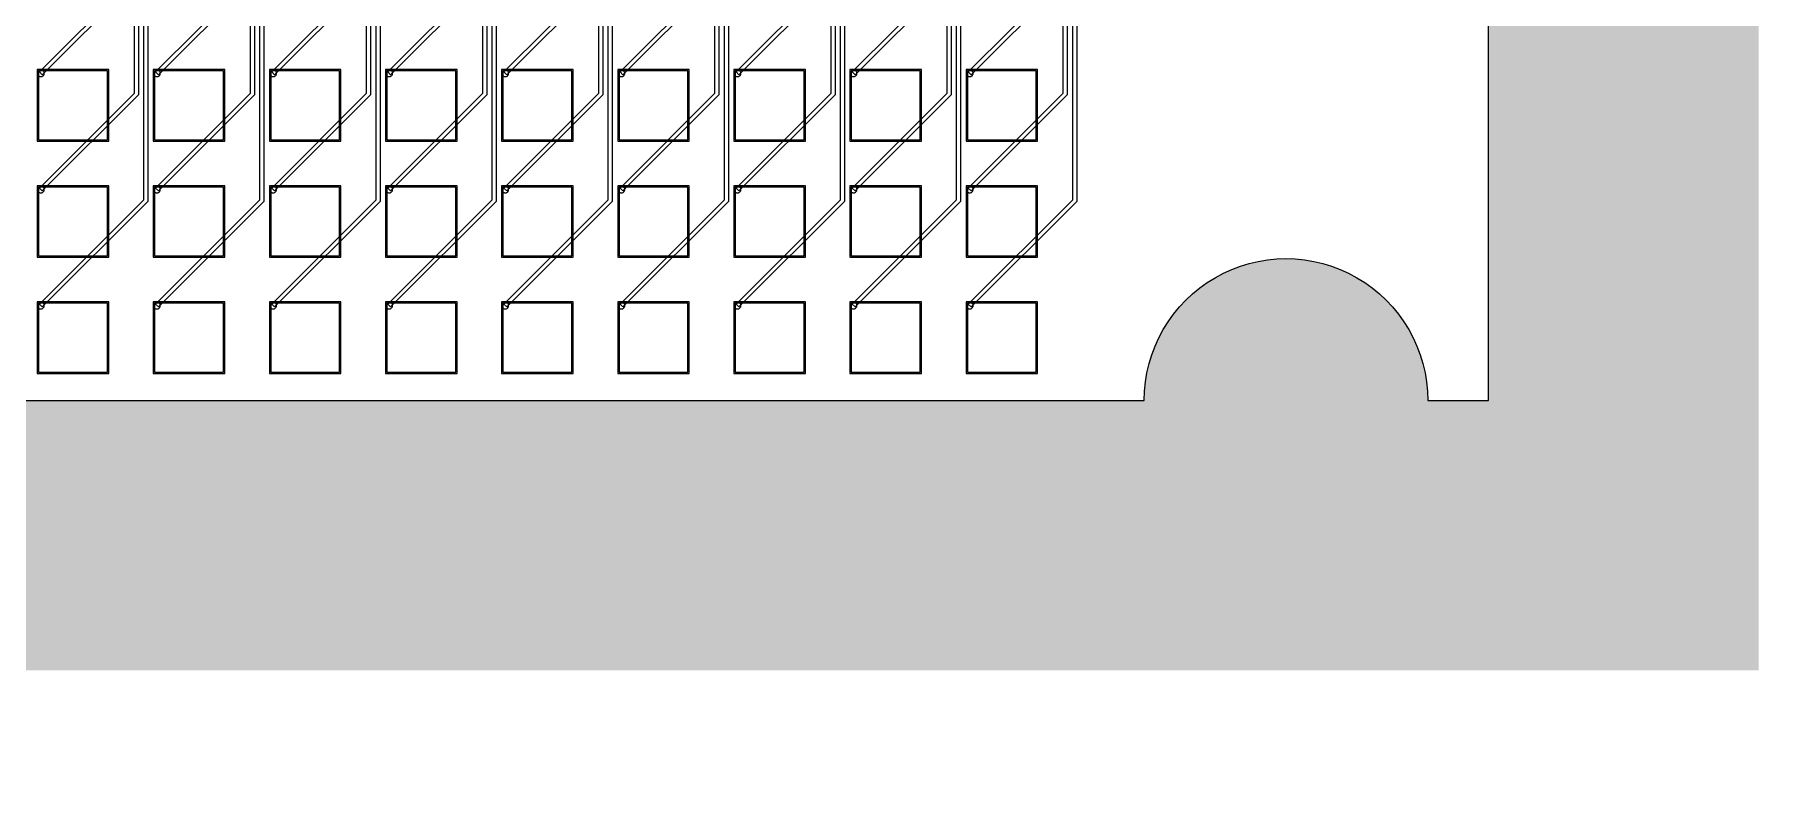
# Model space of a CAD drawing. Header units: metres. Extents: x -534 to 4285, y 130 to 1822.
# Drawn here: x 3008 to 4285, y 130 to 701 of the extents above; entities that cross this region are included whole.
import ezdxf

# ---------------------------------------------------------------- set-up
doc = ezdxf.new("R2010")
doc.units = ezdxf.units.M
for name, color, linetype in [('Etching', 1, 'CONTINUOUS'), ('EtchingPad', 2, 'CONTINUOUS'), ('Metal1', 4, 'CONTINUOUS'), ('Metal2', 3, 'CONTINUOUS'), ('Polyimide', 7, 'CONTINUOUS'), ('Polyimide_Negative', 5, 'CONTINUOUS')]:
    doc.layers.add(name, color=color, linetype=linetype)

msp = doc.modelspace()

# ---------------------------------------------------------------- hatches: boundary and pattern name
at = {"layer": 'Polyimide_Negative'}
h = msp.add_hatch(color=5, dxfattribs=at)
h.paths.add_polyline_path([(-534, 1822.5), (4285, 1822.5), (4285, 230), (39.6, 230), (28.2, 217.8), (13.9, 204.4), (-1.3, 191.9), (-17.3, 180.5), (-33.9, 170.1), (-51.3, 160.8), (-69.2, 152.7), (-87.5, 145.8), (-106.3, 140.1), (-125.5, 135.7), (-144.8, 132.5), (-164.4, 130.5), (-184, 129.9), (-203.6, 130.5), (-223.2, 132.5), (-242.5, 135.7), (-261.7, 140.1), (-280.5, 145.8), (-298.8, 152.7), (-316.7, 160.8), (-334.1, 170.1), (-350.7, 180.5), (-366.7, 191.9), (-381.9, 204.4), (-396.2, 217.8), (-407.6, 230), (-534, 230), (-534, 1822.5)])
h.paths.add_polyline_path([(-284, 430), (-283.8, 423.5), (-283.1, 416.9), (-282.1, 410.5), (-280.6, 404.1), (-278.7, 397.9), (-276.4, 391.7), (-273.7, 385.8), (-270.6, 380), (-267.1, 374.4), (-263.3, 369.1), (-259.2, 364.1), (-254.7, 359.3), (-249.9, 354.8), (-244.9, 350.7), (-239.6, 346.9), (-234, 343.4), (-228.2, 340.3), (-222.3, 337.6), (-216.1, 335.3), (-209.9, 333.4), (-203.5, 331.9), (-197.1, 330.9), (-190.5, 330.2), (-184, 330), (-177.5, 330.2), (-170.9, 330.9), (-164.5, 331.9), (-158.1, 333.4), (-151.9, 335.3), (-145.7, 337.6), (-139.8, 340.3), (-134, 343.4), (-128.4, 346.9), (-123.1, 350.7), (-118.1, 354.8), (-113.3, 359.3), (-108.8, 364.1), (-104.7, 369.1), (-100.9, 374.4), (-97.4, 380), (-94.3, 385.8), (-91.6, 391.7), (-89.3, 397.9), (-87.4, 404.1), (-85.9, 410.5), (-84.9, 416.9), (-84.2, 423.5), (-84, 430), (1965, 430), (3830, 430), (3830.2, 436.9), (3830.9, 443.7), (3832, 450.5), (3833.6, 457.2), (3835.6, 463.8), (3838, 470.2), (3840.8, 476.4), (3844.1, 482.5), (3847.7, 488.3), (3851.7, 493.9), (3856.1, 499.2), (3860.8, 504.2), (3865.8, 508.9), (3871.1, 513.3), (3876.7, 517.3), (3882.5, 520.9), (3888.6, 524.2), (3894.8, 527), (3901.2, 529.4), (3907.8, 531.4), (3914.5, 533), (3921.3, 534.1), (3928.1, 534.8), (3935, 535), (3941.9, 534.8), (3948.7, 534.1), (3955.5, 533), (3962.2, 531.4), (3968.8, 529.4), (3975.2, 527), (3981.4, 524.2), (3987.5, 520.9), (3993.3, 517.3), (3998.9, 513.3), (4004.2, 508.9), (4009.2, 504.2), (4013.9, 499.2), (4018.3, 493.9), (4022.3, 488.3), (4025.9, 482.5), (4029.2, 476.4), (4032, 470.2), (4034.4, 463.8), (4036.4, 457.2), (4038, 450.5), (4039.1, 443.7), (4039.8, 436.9), (4040, 430), (4085, 430), (4085, 1622.5), (-334, 1622.5), (-334, 430), (-284, 430)], flags=0)

# ---------------------------------------------------------------- linework, layer by layer
at = {"layer": 'Etching'}
for points in [[(3015.2, 672.2), (3015.2, 672.6), (3015.2, 672.9), (3015.1, 673.2), (3014.9, 673.5), (3014.7, 673.8), (3014.5, 674), (3014.3, 674.2), (3014, 674.4), (3013.7, 674.6), (3013.4, 674.7), (3013.1, 674.7), (3012.8, 674.8), (3012.4, 674.7), (3012.1, 674.7), (3011.8, 674.6), (3011.5, 674.4), (3011.2, 674.2), (3011, 674), (3010.8, 673.8), (3010.6, 673.5), (3010.4, 673.2), (3010.3, 672.9), (3010.3, 672.6), (3010.2, 672.2), (3010.3, 671.9), (3010.3, 671.6), (3010.4, 671.3), (3010.6, 671), (3010.8, 670.7), (3011, 670.5), (3011.2, 670.3), (3011.5, 670.1), (3011.8, 669.9), (3012.1, 669.8), (3012.4, 669.8), (3012.8, 669.8), (3013.1, 669.8), (3013.4, 669.8), (3013.7, 669.9), (3014, 670.1), (3014.3, 670.3), (3014.5, 670.5), (3014.7, 670.7), (3014.9, 671), (3015.1, 671.3), (3015.2, 671.6), (3015.2, 671.9), (3015.2, 672.2)], [(3101.2, 672.2), (3101.2, 672.6), (3101.2, 672.9), (3101.1, 673.2), (3100.9, 673.5), (3100.7, 673.8), (3100.5, 674), (3100.3, 674.2), (3100, 674.4), (3099.7, 674.6), (3099.4, 674.7), (3099.1, 674.7), (3098.8, 674.8), (3098.4, 674.7), (3098.1, 674.7), (3097.8, 674.6), (3097.5, 674.4), (3097.2, 674.2), (3097, 674), (3096.8, 673.8), (3096.6, 673.5), (3096.4, 673.2), (3096.3, 672.9), (3096.3, 672.6), (3096.2, 672.2), (3096.3, 671.9), (3096.3, 671.6), (3096.4, 671.3), (3096.6, 671), (3096.8, 670.7), (3097, 670.5), (3097.2, 670.3), (3097.5, 670.1), (3097.8, 669.9), (3098.1, 669.8), (3098.4, 669.8), (3098.8, 669.8), (3099.1, 669.8), (3099.4, 669.8), (3099.7, 669.9), (3100, 670.1), (3100.3, 670.3), (3100.5, 670.5), (3100.7, 670.7), (3100.9, 671), (3101.1, 671.3), (3101.2, 671.6), (3101.2, 671.9), (3101.2, 672.2)], [(3187.2, 672.2), (3187.2, 672.6), (3187.2, 672.9), (3187.1, 673.2), (3186.9, 673.5), (3186.7, 673.8), (3186.5, 674), (3186.3, 674.2), (3186, 674.4), (3185.7, 674.6), (3185.4, 674.7), (3185.1, 674.7), (3184.8, 674.8), (3184.4, 674.7), (3184.1, 674.7), (3183.8, 674.6), (3183.5, 674.4), (3183.2, 674.2), (3183, 674), (3182.8, 673.8), (3182.6, 673.5), (3182.4, 673.2), (3182.3, 672.9), (3182.3, 672.6), (3182.2, 672.2), (3182.3, 671.9), (3182.3, 671.6), (3182.4, 671.3), (3182.6, 671), (3182.8, 670.7), (3183, 670.5), (3183.2, 670.3), (3183.5, 670.1), (3183.8, 669.9), (3184.1, 669.8), (3184.4, 669.8), (3184.8, 669.8), (3185.1, 669.8), (3185.4, 669.8), (3185.7, 669.9), (3186, 670.1), (3186.3, 670.3), (3186.5, 670.5), (3186.7, 670.7), (3186.9, 671), (3187.1, 671.3), (3187.2, 671.6), (3187.2, 671.9), (3187.2, 672.2)], [(3273.2, 672.2), (3273.2, 672.6), (3273.2, 672.9), (3273.1, 673.2), (3272.9, 673.5), (3272.7, 673.8), (3272.5, 674), (3272.3, 674.2), (3272, 674.4), (3271.7, 674.6), (3271.4, 674.7), (3271.1, 674.7), (3270.8, 674.8), (3270.4, 674.7), (3270.1, 674.7), (3269.8, 674.6), (3269.5, 674.4), (3269.2, 674.2), (3269, 674), (3268.8, 673.8), (3268.6, 673.5), (3268.4, 673.2), (3268.3, 672.9), (3268.3, 672.6), (3268.2, 672.2), (3268.3, 671.9), (3268.3, 671.6), (3268.4, 671.3), (3268.6, 671), (3268.8, 670.7), (3269, 670.5), (3269.2, 670.3), (3269.5, 670.1), (3269.8, 669.9), (3270.1, 669.8), (3270.4, 669.8), (3270.8, 669.8), (3271.1, 669.8), (3271.4, 669.8), (3271.7, 669.9), (3272, 670.1), (3272.3, 670.3), (3272.5, 670.5), (3272.7, 670.7), (3272.9, 671), (3273.1, 671.3), (3273.2, 671.6), (3273.2, 671.9), (3273.2, 672.2)], [(3359.2, 672.2), (3359.2, 672.6), (3359.2, 672.9), (3359.1, 673.2), (3358.9, 673.5), (3358.7, 673.8), (3358.5, 674), (3358.3, 674.2), (3358, 674.4), (3357.7, 674.6), (3357.4, 674.7), (3357.1, 674.7), (3356.8, 674.8), (3356.4, 674.7), (3356.1, 674.7), (3355.8, 674.6), (3355.5, 674.4), (3355.2, 674.2), (3355, 674), (3354.8, 673.8), (3354.6, 673.5), (3354.4, 673.2), (3354.3, 672.9), (3354.3, 672.6), (3354.2, 672.2), (3354.3, 671.9), (3354.3, 671.6), (3354.4, 671.3), (3354.6, 671), (3354.8, 670.7), (3355, 670.5), (3355.2, 670.3), (3355.5, 670.1), (3355.8, 669.9), (3356.1, 669.8), (3356.4, 669.8), (3356.8, 669.8), (3357.1, 669.8), (3357.4, 669.8), (3357.7, 669.9), (3358, 670.1), (3358.3, 670.3), (3358.5, 670.5), (3358.7, 670.7), (3358.9, 671), (3359.1, 671.3), (3359.2, 671.6), (3359.2, 671.9), (3359.2, 672.2)], [(3445.2, 672.2), (3445.2, 672.6), (3445.2, 672.9), (3445.1, 673.2), (3444.9, 673.5), (3444.7, 673.8), (3444.5, 674), (3444.3, 674.2), (3444, 674.4), (3443.7, 674.6), (3443.4, 674.7), (3443.1, 674.7), (3442.8, 674.8), (3442.4, 674.7), (3442.1, 674.7), (3441.8, 674.6), (3441.5, 674.4), (3441.2, 674.2), (3441, 674), (3440.8, 673.8), (3440.6, 673.5), (3440.4, 673.2), (3440.3, 672.9), (3440.3, 672.6), (3440.2, 672.2), (3440.3, 671.9), (3440.3, 671.6), (3440.4, 671.3), (3440.6, 671), (3440.8, 670.7), (3441, 670.5), (3441.2, 670.3), (3441.5, 670.1), (3441.8, 669.9), (3442.1, 669.8), (3442.4, 669.8), (3442.8, 669.8), (3443.1, 669.8), (3443.4, 669.8), (3443.7, 669.9), (3444, 670.1), (3444.3, 670.3), (3444.5, 670.5), (3444.7, 670.7), (3444.9, 671), (3445.1, 671.3), (3445.2, 671.6), (3445.2, 671.9), (3445.2, 672.2)], [(3531.2, 672.2), (3531.2, 672.6), (3531.2, 672.9), (3531.1, 673.2), (3530.9, 673.5), (3530.7, 673.8), (3530.5, 674), (3530.3, 674.2), (3530, 674.4), (3529.7, 674.6), (3529.4, 674.7), (3529.1, 674.7), (3528.8, 674.8), (3528.4, 674.7), (3528.1, 674.7), (3527.8, 674.6), (3527.5, 674.4), (3527.2, 674.2), (3527, 674), (3526.8, 673.8), (3526.6, 673.5), (3526.4, 673.2), (3526.3, 672.9), (3526.3, 672.6), (3526.2, 672.2), (3526.3, 671.9), (3526.3, 671.6), (3526.4, 671.3), (3526.6, 671), (3526.8, 670.7), (3527, 670.5), (3527.2, 670.3), (3527.5, 670.1), (3527.8, 669.9), (3528.1, 669.8), (3528.4, 669.8), (3528.8, 669.8), (3529.1, 669.8), (3529.4, 669.8), (3529.7, 669.9), (3530, 670.1), (3530.3, 670.3), (3530.5, 670.5), (3530.7, 670.7), (3530.9, 671), (3531.1, 671.3), (3531.2, 671.6), (3531.2, 671.9), (3531.2, 672.2)], [(3617.2, 672.2), (3617.2, 672.6), (3617.2, 672.9), (3617.1, 673.2), (3616.9, 673.5), (3616.7, 673.8), (3616.5, 674), (3616.3, 674.2), (3616, 674.4), (3615.7, 674.6), (3615.4, 674.7), (3615.1, 674.7), (3614.8, 674.8), (3614.4, 674.7), (3614.1, 674.7), (3613.8, 674.6), (3613.5, 674.4), (3613.2, 674.2), (3613, 674), (3612.8, 673.8), (3612.6, 673.5), (3612.4, 673.2), (3612.3, 672.9), (3612.3, 672.6), (3612.2, 672.2), (3612.3, 671.9), (3612.3, 671.6), (3612.4, 671.3), (3612.6, 671), (3612.8, 670.7), (3613, 670.5), (3613.2, 670.3), (3613.5, 670.1), (3613.8, 669.9), (3614.1, 669.8), (3614.4, 669.8), (3614.8, 669.8), (3615.1, 669.8), (3615.4, 669.8), (3615.7, 669.9), (3616, 670.1), (3616.3, 670.3), (3616.5, 670.5), (3616.7, 670.7), (3616.9, 671), (3617.1, 671.3), (3617.2, 671.6), (3617.2, 671.9), (3617.2, 672.2)], [(3703.2, 672.2), (3703.2, 672.6), (3703.2, 672.9), (3703.1, 673.2), (3702.9, 673.5), (3702.7, 673.8), (3702.5, 674), (3702.3, 674.2), (3702, 674.4), (3701.7, 674.6), (3701.4, 674.7), (3701.1, 674.7), (3700.8, 674.8), (3700.4, 674.7), (3700.1, 674.7), (3699.8, 674.6), (3699.5, 674.4), (3699.2, 674.2), (3699, 674), (3698.8, 673.8), (3698.6, 673.5), (3698.4, 673.2), (3698.3, 672.9), (3698.3, 672.6), (3698.2, 672.2), (3698.3, 671.9), (3698.3, 671.6), (3698.4, 671.3), (3698.6, 671), (3698.8, 670.7), (3699, 670.5), (3699.2, 670.3), (3699.5, 670.1), (3699.8, 669.9), (3700.1, 669.8), (3700.4, 669.8), (3700.8, 669.8), (3701.1, 669.8), (3701.4, 669.8), (3701.7, 669.9), (3702, 670.1), (3702.3, 670.3), (3702.5, 670.5), (3702.7, 670.7), (3702.9, 671), (3703.1, 671.3), (3703.2, 671.6), (3703.2, 671.9), (3703.2, 672.2)], [(3015.2, 586.2), (3015.2, 586.6), (3015.2, 586.9), (3015.1, 587.2), (3014.9, 587.5), (3014.7, 587.8), (3014.5, 588), (3014.3, 588.2), (3014, 588.4), (3013.7, 588.6), (3013.4, 588.7), (3013.1, 588.7), (3012.8, 588.8), (3012.4, 588.7), (3012.1, 588.7), (3011.8, 588.6), (3011.5, 588.4), (3011.2, 588.2), (3011, 588), (3010.8, 587.8), (3010.6, 587.5), (3010.4, 587.2), (3010.3, 586.9), (3010.3, 586.6), (3010.2, 586.2), (3010.3, 585.9), (3010.3, 585.6), (3010.4, 585.3), (3010.6, 585), (3010.8, 584.7), (3011, 584.5), (3011.2, 584.3), (3011.5, 584.1), (3011.8, 583.9), (3012.1, 583.8), (3012.4, 583.8), (3012.8, 583.8), (3013.1, 583.8), (3013.4, 583.8), (3013.7, 583.9), (3014, 584.1), (3014.3, 584.3), (3014.5, 584.5), (3014.7, 584.7), (3014.9, 585), (3015.1, 585.3), (3015.2, 585.6), (3015.2, 585.9), (3015.2, 586.2)], [(3101.2, 586.2), (3101.2, 586.6), (3101.2, 586.9), (3101.1, 587.2), (3100.9, 587.5), (3100.7, 587.8), (3100.5, 588), (3100.3, 588.2), (3100, 588.4), (3099.7, 588.6), (3099.4, 588.7), (3099.1, 588.7), (3098.8, 588.8), (3098.4, 588.7), (3098.1, 588.7), (3097.8, 588.6), (3097.5, 588.4), (3097.2, 588.2), (3097, 588), (3096.8, 587.8), (3096.6, 587.5), (3096.4, 587.2), (3096.3, 586.9), (3096.3, 586.6), (3096.2, 586.2), (3096.3, 585.9), (3096.3, 585.6), (3096.4, 585.3), (3096.6, 585), (3096.8, 584.7), (3097, 584.5), (3097.2, 584.3), (3097.5, 584.1), (3097.8, 583.9), (3098.1, 583.8), (3098.4, 583.8), (3098.8, 583.8), (3099.1, 583.8), (3099.4, 583.8), (3099.7, 583.9), (3100, 584.1), (3100.3, 584.3), (3100.5, 584.5), (3100.7, 584.7), (3100.9, 585), (3101.1, 585.3), (3101.2, 585.6), (3101.2, 585.9), (3101.2, 586.2)], [(3187.2, 586.2), (3187.2, 586.6), (3187.2, 586.9), (3187.1, 587.2), (3186.9, 587.5), (3186.7, 587.8), (3186.5, 588), (3186.3, 588.2), (3186, 588.4), (3185.7, 588.6), (3185.4, 588.7), (3185.1, 588.7), (3184.8, 588.8), (3184.4, 588.7), (3184.1, 588.7), (3183.8, 588.6), (3183.5, 588.4), (3183.2, 588.2), (3183, 588), (3182.8, 587.8), (3182.6, 587.5), (3182.4, 587.2), (3182.3, 586.9), (3182.3, 586.6), (3182.2, 586.2), (3182.3, 585.9), (3182.3, 585.6), (3182.4, 585.3), (3182.6, 585), (3182.8, 584.7), (3183, 584.5), (3183.2, 584.3), (3183.5, 584.1), (3183.8, 583.9), (3184.1, 583.8), (3184.4, 583.8), (3184.8, 583.8), (3185.1, 583.8), (3185.4, 583.8), (3185.7, 583.9), (3186, 584.1), (3186.3, 584.3), (3186.5, 584.5), (3186.7, 584.7), (3186.9, 585), (3187.1, 585.3), (3187.2, 585.6), (3187.2, 585.9), (3187.2, 586.2)], [(3273.2, 586.2), (3273.2, 586.6), (3273.2, 586.9), (3273.1, 587.2), (3272.9, 587.5), (3272.7, 587.8), (3272.5, 588), (3272.3, 588.2), (3272, 588.4), (3271.7, 588.6), (3271.4, 588.7), (3271.1, 588.7), (3270.8, 588.8), (3270.4, 588.7), (3270.1, 588.7), (3269.8, 588.6), (3269.5, 588.4), (3269.2, 588.2), (3269, 588), (3268.8, 587.8), (3268.6, 587.5), (3268.4, 587.2), (3268.3, 586.9), (3268.3, 586.6), (3268.2, 586.2), (3268.3, 585.9), (3268.3, 585.6), (3268.4, 585.3), (3268.6, 585), (3268.8, 584.7), (3269, 584.5), (3269.2, 584.3), (3269.5, 584.1), (3269.8, 583.9), (3270.1, 583.8), (3270.4, 583.8), (3270.8, 583.8), (3271.1, 583.8), (3271.4, 583.8), (3271.7, 583.9), (3272, 584.1), (3272.3, 584.3), (3272.5, 584.5), (3272.7, 584.7), (3272.9, 585), (3273.1, 585.3), (3273.2, 585.6), (3273.2, 585.9), (3273.2, 586.2)], [(3359.2, 586.2), (3359.2, 586.6), (3359.2, 586.9), (3359.1, 587.2), (3358.9, 587.5), (3358.7, 587.8), (3358.5, 588), (3358.3, 588.2), (3358, 588.4), (3357.7, 588.6), (3357.4, 588.7), (3357.1, 588.7), (3356.8, 588.8), (3356.4, 588.7), (3356.1, 588.7), (3355.8, 588.6), (3355.5, 588.4), (3355.2, 588.2), (3355, 588), (3354.8, 587.8), (3354.6, 587.5), (3354.4, 587.2), (3354.3, 586.9), (3354.3, 586.6), (3354.2, 586.2), (3354.3, 585.9), (3354.3, 585.6), (3354.4, 585.3), (3354.6, 585), (3354.8, 584.7), (3355, 584.5), (3355.2, 584.3), (3355.5, 584.1), (3355.8, 583.9), (3356.1, 583.8), (3356.4, 583.8), (3356.8, 583.8), (3357.1, 583.8), (3357.4, 583.8), (3357.7, 583.9), (3358, 584.1), (3358.3, 584.3), (3358.5, 584.5), (3358.7, 584.7), (3358.9, 585), (3359.1, 585.3), (3359.2, 585.6), (3359.2, 585.9), (3359.2, 586.2)], [(3445.2, 586.2), (3445.2, 586.6), (3445.2, 586.9), (3445.1, 587.2), (3444.9, 587.5), (3444.7, 587.8), (3444.5, 588), (3444.3, 588.2), (3444, 588.4), (3443.7, 588.6), (3443.4, 588.7), (3443.1, 588.7), (3442.8, 588.8), (3442.4, 588.7), (3442.1, 588.7), (3441.8, 588.6), (3441.5, 588.4), (3441.2, 588.2), (3441, 588), (3440.8, 587.8), (3440.6, 587.5), (3440.4, 587.2), (3440.3, 586.9), (3440.3, 586.6), (3440.2, 586.2), (3440.3, 585.9), (3440.3, 585.6), (3440.4, 585.3), (3440.6, 585), (3440.8, 584.7), (3441, 584.5), (3441.2, 584.3), (3441.5, 584.1), (3441.8, 583.9), (3442.1, 583.8), (3442.4, 583.8), (3442.8, 583.8), (3443.1, 583.8), (3443.4, 583.8), (3443.7, 583.9), (3444, 584.1), (3444.3, 584.3), (3444.5, 584.5), (3444.7, 584.7), (3444.9, 585), (3445.1, 585.3), (3445.2, 585.6), (3445.2, 585.9), (3445.2, 586.2)], [(3531.2, 586.2), (3531.2, 586.6), (3531.2, 586.9), (3531.1, 587.2), (3530.9, 587.5), (3530.7, 587.8), (3530.5, 588), (3530.3, 588.2), (3530, 588.4), (3529.7, 588.6), (3529.4, 588.7), (3529.1, 588.7), (3528.8, 588.8), (3528.4, 588.7), (3528.1, 588.7), (3527.8, 588.6), (3527.5, 588.4), (3527.2, 588.2), (3527, 588), (3526.8, 587.8), (3526.6, 587.5), (3526.4, 587.2), (3526.3, 586.9), (3526.3, 586.6), (3526.2, 586.2), (3526.3, 585.9), (3526.3, 585.6), (3526.4, 585.3), (3526.6, 585), (3526.8, 584.7), (3527, 584.5), (3527.2, 584.3), (3527.5, 584.1), (3527.8, 583.9), (3528.1, 583.8), (3528.4, 583.8), (3528.8, 583.8), (3529.1, 583.8), (3529.4, 583.8), (3529.7, 583.9), (3530, 584.1), (3530.3, 584.3), (3530.5, 584.5), (3530.7, 584.7), (3530.9, 585), (3531.1, 585.3), (3531.2, 585.6), (3531.2, 585.9), (3531.2, 586.2)], [(3617.2, 586.2), (3617.2, 586.6), (3617.2, 586.9), (3617.1, 587.2), (3616.9, 587.5), (3616.7, 587.8), (3616.5, 588), (3616.3, 588.2), (3616, 588.4), (3615.7, 588.6), (3615.4, 588.7), (3615.1, 588.7), (3614.8, 588.8), (3614.4, 588.7), (3614.1, 588.7), (3613.8, 588.6), (3613.5, 588.4), (3613.2, 588.2), (3613, 588), (3612.8, 587.8), (3612.6, 587.5), (3612.4, 587.2), (3612.3, 586.9), (3612.3, 586.6), (3612.2, 586.2), (3612.3, 585.9), (3612.3, 585.6), (3612.4, 585.3), (3612.6, 585), (3612.8, 584.7), (3613, 584.5), (3613.2, 584.3), (3613.5, 584.1), (3613.8, 583.9), (3614.1, 583.8), (3614.4, 583.8), (3614.8, 583.8), (3615.1, 583.8), (3615.4, 583.8), (3615.7, 583.9), (3616, 584.1), (3616.3, 584.3), (3616.5, 584.5), (3616.7, 584.7), (3616.9, 585), (3617.1, 585.3), (3617.2, 585.6), (3617.2, 585.9), (3617.2, 586.2)], [(3703.2, 586.2), (3703.2, 586.6), (3703.2, 586.9), (3703.1, 587.2), (3702.9, 587.5), (3702.7, 587.8), (3702.5, 588), (3702.3, 588.2), (3702, 588.4), (3701.7, 588.6), (3701.4, 588.7), (3701.1, 588.7), (3700.8, 588.8), (3700.4, 588.7), (3700.1, 588.7), (3699.8, 588.6), (3699.5, 588.4), (3699.2, 588.2), (3699, 588), (3698.8, 587.8), (3698.6, 587.5), (3698.4, 587.2), (3698.3, 586.9), (3698.3, 586.6), (3698.2, 586.2), (3698.3, 585.9), (3698.3, 585.6), (3698.4, 585.3), (3698.6, 585), (3698.8, 584.7), (3699, 584.5), (3699.2, 584.3), (3699.5, 584.1), (3699.8, 583.9), (3700.1, 583.8), (3700.4, 583.8), (3700.8, 583.8), (3701.1, 583.8), (3701.4, 583.8), (3701.7, 583.9), (3702, 584.1), (3702.3, 584.3), (3702.5, 584.5), (3702.7, 584.7), (3702.9, 585), (3703.1, 585.3), (3703.2, 585.6), (3703.2, 585.9), (3703.2, 586.2)], [(3015.2, 500.2), (3015.2, 500.6), (3015.2, 500.9), (3015.1, 501.2), (3014.9, 501.5), (3014.7, 501.8), (3014.5, 502), (3014.3, 502.2), (3014, 502.4), (3013.7, 502.6), (3013.4, 502.7), (3013.1, 502.7), (3012.8, 502.8), (3012.4, 502.7), (3012.1, 502.7), (3011.8, 502.6), (3011.5, 502.4), (3011.2, 502.2), (3011, 502), (3010.8, 501.8), (3010.6, 501.5), (3010.4, 501.2), (3010.3, 500.9), (3010.3, 500.6), (3010.2, 500.2), (3010.3, 499.9), (3010.3, 499.6), (3010.4, 499.3), (3010.6, 499), (3010.8, 498.7), (3011, 498.5), (3011.2, 498.3), (3011.5, 498.1), (3011.8, 497.9), (3012.1, 497.8), (3012.4, 497.8), (3012.8, 497.8), (3013.1, 497.8), (3013.4, 497.8), (3013.7, 497.9), (3014, 498.1), (3014.3, 498.3), (3014.5, 498.5), (3014.7, 498.7), (3014.9, 499), (3015.1, 499.3), (3015.2, 499.6), (3015.2, 499.9), (3015.2, 500.2)], [(3101.2, 500.2), (3101.2, 500.6), (3101.2, 500.9), (3101.1, 501.2), (3100.9, 501.5), (3100.7, 501.8), (3100.5, 502), (3100.3, 502.2), (3100, 502.4), (3099.7, 502.6), (3099.4, 502.7), (3099.1, 502.7), (3098.8, 502.8), (3098.4, 502.7), (3098.1, 502.7), (3097.8, 502.6), (3097.5, 502.4), (3097.2, 502.2), (3097, 502), (3096.8, 501.8), (3096.6, 501.5), (3096.4, 501.2), (3096.3, 500.9), (3096.3, 500.6), (3096.2, 500.2), (3096.3, 499.9), (3096.3, 499.6), (3096.4, 499.3), (3096.6, 499), (3096.8, 498.7), (3097, 498.5), (3097.2, 498.3), (3097.5, 498.1), (3097.8, 497.9), (3098.1, 497.8), (3098.4, 497.8), (3098.8, 497.8), (3099.1, 497.8), (3099.4, 497.8), (3099.7, 497.9), (3100, 498.1), (3100.3, 498.3), (3100.5, 498.5), (3100.7, 498.7), (3100.9, 499), (3101.1, 499.3), (3101.2, 499.6), (3101.2, 499.9), (3101.2, 500.2)], [(3187.2, 500.2), (3187.2, 500.6), (3187.2, 500.9), (3187.1, 501.2), (3186.9, 501.5), (3186.7, 501.8), (3186.5, 502), (3186.3, 502.2), (3186, 502.4), (3185.7, 502.6), (3185.4, 502.7), (3185.1, 502.7), (3184.8, 502.8), (3184.4, 502.7), (3184.1, 502.7), (3183.8, 502.6), (3183.5, 502.4), (3183.2, 502.2), (3183, 502), (3182.8, 501.8), (3182.6, 501.5), (3182.4, 501.2), (3182.3, 500.9), (3182.3, 500.6), (3182.2, 500.2), (3182.3, 499.9), (3182.3, 499.6), (3182.4, 499.3), (3182.6, 499), (3182.8, 498.7), (3183, 498.5), (3183.2, 498.3), (3183.5, 498.1), (3183.8, 497.9), (3184.1, 497.8), (3184.4, 497.8), (3184.8, 497.8), (3185.1, 497.8), (3185.4, 497.8), (3185.7, 497.9), (3186, 498.1), (3186.3, 498.3), (3186.5, 498.5), (3186.7, 498.7), (3186.9, 499), (3187.1, 499.3), (3187.2, 499.6), (3187.2, 499.9), (3187.2, 500.2)], [(3273.2, 500.2), (3273.2, 500.6), (3273.2, 500.9), (3273.1, 501.2), (3272.9, 501.5), (3272.7, 501.8), (3272.5, 502), (3272.3, 502.2), (3272, 502.4), (3271.7, 502.6), (3271.4, 502.7), (3271.1, 502.7), (3270.8, 502.8), (3270.4, 502.7), (3270.1, 502.7), (3269.8, 502.6), (3269.5, 502.4), (3269.2, 502.2), (3269, 502), (3268.8, 501.8), (3268.6, 501.5), (3268.4, 501.2), (3268.3, 500.9), (3268.3, 500.6), (3268.2, 500.2), (3268.3, 499.9), (3268.3, 499.6), (3268.4, 499.3), (3268.6, 499), (3268.8, 498.7), (3269, 498.5), (3269.2, 498.3), (3269.5, 498.1), (3269.8, 497.9), (3270.1, 497.8), (3270.4, 497.8), (3270.8, 497.8), (3271.1, 497.8), (3271.4, 497.8), (3271.7, 497.9), (3272, 498.1), (3272.3, 498.3), (3272.5, 498.5), (3272.7, 498.7), (3272.9, 499), (3273.1, 499.3), (3273.2, 499.6), (3273.2, 499.9), (3273.2, 500.2)], [(3359.2, 500.2), (3359.2, 500.6), (3359.2, 500.9), (3359.1, 501.2), (3358.9, 501.5), (3358.7, 501.8), (3358.5, 502), (3358.3, 502.2), (3358, 502.4), (3357.7, 502.6), (3357.4, 502.7), (3357.1, 502.7), (3356.8, 502.8), (3356.4, 502.7), (3356.1, 502.7), (3355.8, 502.6), (3355.5, 502.4), (3355.2, 502.2), (3355, 502), (3354.8, 501.8), (3354.6, 501.5), (3354.4, 501.2), (3354.3, 500.9), (3354.3, 500.6), (3354.2, 500.2), (3354.3, 499.9), (3354.3, 499.6), (3354.4, 499.3), (3354.6, 499), (3354.8, 498.7), (3355, 498.5), (3355.2, 498.3), (3355.5, 498.1), (3355.8, 497.9), (3356.1, 497.8), (3356.4, 497.8), (3356.8, 497.8), (3357.1, 497.8), (3357.4, 497.8), (3357.7, 497.9), (3358, 498.1), (3358.3, 498.3), (3358.5, 498.5), (3358.7, 498.7), (3358.9, 499), (3359.1, 499.3), (3359.2, 499.6), (3359.2, 499.9), (3359.2, 500.2)], [(3445.2, 500.2), (3445.2, 500.6), (3445.2, 500.9), (3445.1, 501.2), (3444.9, 501.5), (3444.7, 501.8), (3444.5, 502), (3444.3, 502.2), (3444, 502.4), (3443.7, 502.6), (3443.4, 502.7), (3443.1, 502.7), (3442.8, 502.8), (3442.4, 502.7), (3442.1, 502.7), (3441.8, 502.6), (3441.5, 502.4), (3441.2, 502.2), (3441, 502), (3440.8, 501.8), (3440.6, 501.5), (3440.4, 501.2), (3440.3, 500.9), (3440.3, 500.6), (3440.2, 500.2), (3440.3, 499.9), (3440.3, 499.6), (3440.4, 499.3), (3440.6, 499), (3440.8, 498.7), (3441, 498.5), (3441.2, 498.3), (3441.5, 498.1), (3441.8, 497.9), (3442.1, 497.8), (3442.4, 497.8), (3442.8, 497.8), (3443.1, 497.8), (3443.4, 497.8), (3443.7, 497.9), (3444, 498.1), (3444.3, 498.3), (3444.5, 498.5), (3444.7, 498.7), (3444.9, 499), (3445.1, 499.3), (3445.2, 499.6), (3445.2, 499.9), (3445.2, 500.2)], [(3531.2, 500.2), (3531.2, 500.6), (3531.2, 500.9), (3531.1, 501.2), (3530.9, 501.5), (3530.7, 501.8), (3530.5, 502), (3530.3, 502.2), (3530, 502.4), (3529.7, 502.6), (3529.4, 502.7), (3529.1, 502.7), (3528.8, 502.8), (3528.4, 502.7), (3528.1, 502.7), (3527.8, 502.6), (3527.5, 502.4), (3527.2, 502.2), (3527, 502), (3526.8, 501.8), (3526.6, 501.5), (3526.4, 501.2), (3526.3, 500.9), (3526.3, 500.6), (3526.2, 500.2), (3526.3, 499.9), (3526.3, 499.6), (3526.4, 499.3), (3526.6, 499), (3526.8, 498.7), (3527, 498.5), (3527.2, 498.3), (3527.5, 498.1), (3527.8, 497.9), (3528.1, 497.8), (3528.4, 497.8), (3528.8, 497.8), (3529.1, 497.8), (3529.4, 497.8), (3529.7, 497.9), (3530, 498.1), (3530.3, 498.3), (3530.5, 498.5), (3530.7, 498.7), (3530.9, 499), (3531.1, 499.3), (3531.2, 499.6), (3531.2, 499.9), (3531.2, 500.2)], [(3617.2, 500.2), (3617.2, 500.6), (3617.2, 500.9), (3617.1, 501.2), (3616.9, 501.5), (3616.7, 501.8), (3616.5, 502), (3616.3, 502.2), (3616, 502.4), (3615.7, 502.6), (3615.4, 502.7), (3615.1, 502.7), (3614.8, 502.8), (3614.4, 502.7), (3614.1, 502.7), (3613.8, 502.6), (3613.5, 502.4), (3613.2, 502.2), (3613, 502), (3612.8, 501.8), (3612.6, 501.5), (3612.4, 501.2), (3612.3, 500.9), (3612.3, 500.6), (3612.2, 500.2), (3612.3, 499.9), (3612.3, 499.6), (3612.4, 499.3), (3612.6, 499), (3612.8, 498.7), (3613, 498.5), (3613.2, 498.3), (3613.5, 498.1), (3613.8, 497.9), (3614.1, 497.8), (3614.4, 497.8), (3614.8, 497.8), (3615.1, 497.8), (3615.4, 497.8), (3615.7, 497.9), (3616, 498.1), (3616.3, 498.3), (3616.5, 498.5), (3616.7, 498.7), (3616.9, 499), (3617.1, 499.3), (3617.2, 499.6), (3617.2, 499.9), (3617.2, 500.2)], [(3703.2, 500.2), (3703.2, 500.6), (3703.2, 500.9), (3703.1, 501.2), (3702.9, 501.5), (3702.7, 501.8), (3702.5, 502), (3702.3, 502.2), (3702, 502.4), (3701.7, 502.6), (3701.4, 502.7), (3701.1, 502.7), (3700.8, 502.8), (3700.4, 502.7), (3700.1, 502.7), (3699.8, 502.6), (3699.5, 502.4), (3699.2, 502.2), (3699, 502), (3698.8, 501.8), (3698.6, 501.5), (3698.4, 501.2), (3698.3, 500.9), (3698.3, 500.6), (3698.2, 500.2), (3698.3, 499.9), (3698.3, 499.6), (3698.4, 499.3), (3698.6, 499), (3698.8, 498.7), (3699, 498.5), (3699.2, 498.3), (3699.5, 498.1), (3699.8, 497.9), (3700.1, 497.8), (3700.4, 497.8), (3700.8, 497.8), (3701.1, 497.8), (3701.4, 497.8), (3701.7, 497.9), (3702, 498.1), (3702.3, 498.3), (3702.5, 498.5), (3702.7, 498.7), (3702.9, 499), (3703.1, 499.3), (3703.2, 499.6), (3703.2, 499.9), (3703.2, 500.2)]]:
    msp.add_lwpolyline(points, close=True, dxfattribs=at)
at = {"layer": 'EtchingPad'}
for points in [[(3011, 623), (3062, 623), (3062, 674), (3011, 674), (3011, 623)], [(3097, 623), (3148, 623), (3148, 674), (3097, 674), (3097, 623)], [(3183, 623), (3234, 623), (3234, 674), (3183, 674), (3183, 623)], [(3269, 623), (3320, 623), (3320, 674), (3269, 674), (3269, 623)], [(3355, 623), (3406, 623), (3406, 674), (3355, 674), (3355, 623)], [(3441, 623), (3492, 623), (3492, 674), (3441, 674), (3441, 623)], [(3527, 623), (3578, 623), (3578, 674), (3527, 674), (3527, 623)], [(3613, 623), (3664, 623), (3664, 674), (3613, 674), (3613, 623)], [(3699, 623), (3750, 623), (3750, 674), (3699, 674), (3699, 623)], [(3011, 537), (3062, 537), (3062, 588), (3011, 588), (3011, 537)], [(3097, 537), (3148, 537), (3148, 588), (3097, 588), (3097, 537)], [(3183, 537), (3234, 537), (3234, 588), (3183, 588), (3183, 537)], [(3269, 537), (3320, 537), (3320, 588), (3269, 588), (3269, 537)], [(3355, 537), (3406, 537), (3406, 588), (3355, 588), (3355, 537)], [(3441, 537), (3492, 537), (3492, 588), (3441, 588), (3441, 537)], [(3527, 537), (3578, 537), (3578, 588), (3527, 588), (3527, 537)], [(3613, 537), (3664, 537), (3664, 588), (3613, 588), (3613, 537)], [(3699, 537), (3750, 537), (3750, 588), (3699, 588), (3699, 537)], [(3011, 451), (3062, 451), (3062, 502), (3011, 502), (3011, 451)], [(3097, 451), (3148, 451), (3148, 502), (3097, 502), (3097, 451)], [(3183, 451), (3234, 451), (3234, 502), (3183, 502), (3183, 451)], [(3269, 451), (3320, 451), (3320, 502), (3269, 502), (3269, 451)], [(3355, 451), (3406, 451), (3406, 502), (3355, 502), (3355, 451)], [(3441, 451), (3492, 451), (3492, 502), (3441, 502), (3441, 451)], [(3527, 451), (3578, 451), (3578, 502), (3527, 502), (3527, 451)], [(3613, 451), (3664, 451), (3664, 502), (3613, 502), (3613, 451)], [(3699, 451), (3750, 451), (3750, 502), (3699, 502), (3699, 451)]]:
    msp.add_lwpolyline(points, close=True, dxfattribs=at)
at = {"layer": 'Metal1'}
for points in [[(3085, 1522.5), (3085, 656.4), (3013.8, 585.2), (3011.7, 587.3), (3082, 657.6), (3082, 1522.5)], [(3078, 1522.5), (3078, 735.4), (3013.8, 671.2), (3011.7, 673.3), (3075, 736.6), (3075, 1522.5)], [(3171, 1522.5), (3171, 656.4), (3099.8, 585.2), (3097.7, 587.3), (3168, 657.6), (3168, 1522.5)], [(3164, 1522.5), (3164, 735.4), (3099.8, 671.2), (3097.7, 673.3), (3161, 736.6), (3161, 1522.5)], [(3257, 1522.5), (3257, 656.4), (3185.8, 585.2), (3183.7, 587.3), (3254, 657.6), (3254, 1522.5)], [(3250, 1522.5), (3250, 735.4), (3185.8, 671.2), (3183.7, 673.3), (3247, 736.6), (3247, 1522.5)], [(3343, 1522.5), (3343, 656.4), (3271.8, 585.2), (3269.7, 587.3), (3340, 657.6), (3340, 1522.5)], [(3336, 1522.5), (3336, 735.4), (3271.8, 671.2), (3269.7, 673.3), (3333, 736.6), (3333, 1522.5)], [(3429, 1522.5), (3429, 656.4), (3357.8, 585.2), (3355.7, 587.3), (3426, 657.6), (3426, 1522.5)], [(3422, 1522.5), (3422, 735.4), (3357.8, 671.2), (3355.7, 673.3), (3419, 736.6), (3419, 1522.5)], [(3515, 1522.5), (3515, 656.4), (3443.8, 585.2), (3441.7, 587.3), (3512, 657.6), (3512, 1522.5)], [(3508, 1522.5), (3508, 735.4), (3443.8, 671.2), (3441.7, 673.3), (3505, 736.6), (3505, 1522.5)], [(3601, 1522.5), (3601, 656.4), (3529.8, 585.2), (3527.7, 587.3), (3598, 657.6), (3598, 1522.5)], [(3594, 1522.5), (3594, 735.4), (3529.8, 671.2), (3527.7, 673.3), (3591, 736.6), (3591, 1522.5)], [(3687, 1522.5), (3687, 656.4), (3615.8, 585.2), (3613.7, 587.3), (3684, 657.6), (3684, 1522.5)], [(3680, 1522.5), (3680, 735.4), (3615.8, 671.2), (3613.7, 673.3), (3677, 736.6), (3677, 1522.5)], [(3780, 1522.5), (3780, 577.4), (3701.8, 499.2), (3699.7, 501.3), (3777, 578.6), (3777, 1522.5)], [(3773, 1522.5), (3773, 656.4), (3701.8, 585.2), (3699.7, 587.3), (3770, 657.6), (3770, 1522.5)], [(3766, 1522.5), (3766, 735.4), (3701.8, 671.2), (3699.7, 673.3), (3763, 736.6), (3763, 1522.5)], [(3011.7, 501.3), (3089, 578.6), (3089, 1477.7), (3098.1, 1486.8), (3100.2, 1484.7), (3092, 1476.5), (3092, 577.4), (3013.8, 499.2)], [(3097.7, 501.3), (3175, 578.6), (3175, 1477.7), (3184.1, 1486.8), (3186.2, 1484.7), (3178, 1476.5), (3178, 577.4), (3099.8, 499.2)], [(3183.7, 501.3), (3261, 578.6), (3261, 1477.7), (3270.1, 1486.8), (3272.2, 1484.7), (3264, 1476.5), (3264, 577.4), (3185.8, 499.2)], [(3269.7, 501.3), (3347, 578.6), (3347, 1477.7), (3356.1, 1486.8), (3358.2, 1484.7), (3350, 1476.5), (3350, 577.4), (3271.8, 499.2)], [(3355.7, 501.3), (3433, 578.6), (3433, 1477.7), (3442.1, 1486.8), (3444.2, 1484.7), (3436, 1476.5), (3436, 577.4), (3357.8, 499.2)], [(3441.7, 501.3), (3519, 578.6), (3519, 1477.7), (3528.1, 1486.8), (3530.2, 1484.7), (3522, 1476.5), (3522, 577.4), (3443.8, 499.2)], [(3527.7, 501.3), (3605, 578.6), (3605, 1477.7), (3614.1, 1486.8), (3616.2, 1484.7), (3608, 1476.5), (3608, 577.4), (3529.8, 499.2)], [(3613.7, 501.3), (3691, 578.6), (3691, 1477.7), (3700.1, 1486.8), (3702.2, 1484.7), (3694, 1476.5), (3694, 577.4), (3615.8, 499.2)]]:
    msp.add_lwpolyline(points, close=True, dxfattribs=at)
at = {"layer": 'Metal2'}
for points in [[(3010, 622), (3063, 622), (3063, 675), (3010, 675), (3010, 622)], [(3096, 622), (3149, 622), (3149, 675), (3096, 675), (3096, 622)], [(3182, 622), (3235, 622), (3235, 675), (3182, 675), (3182, 622)], [(3268, 622), (3321, 622), (3321, 675), (3268, 675), (3268, 622)], [(3354, 622), (3407, 622), (3407, 675), (3354, 675), (3354, 622)], [(3440, 622), (3493, 622), (3493, 675), (3440, 675), (3440, 622)], [(3526, 622), (3579, 622), (3579, 675), (3526, 675), (3526, 622)], [(3612, 622), (3665, 622), (3665, 675), (3612, 675), (3612, 622)], [(3698, 622), (3751, 622), (3751, 675), (3698, 675), (3698, 622)], [(3010, 536), (3063, 536), (3063, 589), (3010, 589), (3010, 536)], [(3096, 536), (3149, 536), (3149, 589), (3096, 589), (3096, 536)], [(3182, 536), (3235, 536), (3235, 589), (3182, 589), (3182, 536)], [(3268, 536), (3321, 536), (3321, 589), (3268, 589), (3268, 536)], [(3354, 536), (3407, 536), (3407, 589), (3354, 589), (3354, 536)], [(3440, 536), (3493, 536), (3493, 589), (3440, 589), (3440, 536)], [(3526, 536), (3579, 536), (3579, 589), (3526, 589), (3526, 536)], [(3612, 536), (3665, 536), (3665, 589), (3612, 589), (3612, 536)], [(3698, 536), (3751, 536), (3751, 589), (3698, 589), (3698, 536)], [(3010, 450), (3063, 450), (3063, 503), (3010, 503), (3010, 450)], [(3096, 450), (3149, 450), (3149, 503), (3096, 503), (3096, 450)], [(3182, 450), (3235, 450), (3235, 503), (3182, 503), (3182, 450)], [(3268, 450), (3321, 450), (3321, 503), (3268, 503), (3268, 450)], [(3354, 450), (3407, 450), (3407, 503), (3354, 503), (3354, 450)], [(3440, 450), (3493, 450), (3493, 503), (3440, 503), (3440, 450)], [(3526, 450), (3579, 450), (3579, 503), (3526, 503), (3526, 450)], [(3612, 450), (3665, 450), (3665, 503), (3612, 503), (3612, 450)], [(3698, 450), (3751, 450), (3751, 503), (3698, 503), (3698, 450)]]:
    msp.add_lwpolyline(points, close=True, dxfattribs=at)
at = {"layer": 'Polyimide'}
msp.add_lwpolyline([(1965, 430), (3830, 430), (3830.2, 436.9), (3830.9, 443.7), (3832, 450.5), (3833.6, 457.2), (3835.6, 463.8), (3838, 470.2), (3840.8, 476.4), (3844.1, 482.5), (3847.7, 488.3), (3851.7, 493.9), (3856.1, 499.2), (3860.8, 504.2), (3865.8, 508.9), (3871.1, 513.3), (3876.7, 517.3), (3882.5, 520.9), (3888.6, 524.2), (3894.8, 527), (3901.2, 529.4), (3907.8, 531.4), (3914.5, 533), (3921.3, 534.1), (3928.1, 534.8), (3935, 535), (3941.9, 534.8), (3948.7, 534.1), (3955.5, 533), (3962.2, 531.4), (3968.8, 529.4), (3975.2, 527), (3981.4, 524.2), (3987.5, 520.9), (3993.3, 517.3), (3998.9, 513.3), (4004.2, 508.9), (4009.2, 504.2), (4013.9, 499.2), (4018.3, 493.9), (4022.3, 488.3), (4025.9, 482.5), (4029.2, 476.4), (4032, 470.2), (4034.4, 463.8), (4036.4, 457.2), (4038, 450.5), (4039.1, 443.7), (4039.8, 436.9), (4040, 430), (4085, 430), (4085, 1622.5)], dxfattribs=at)

doc.saveas('drawing.dxf')
